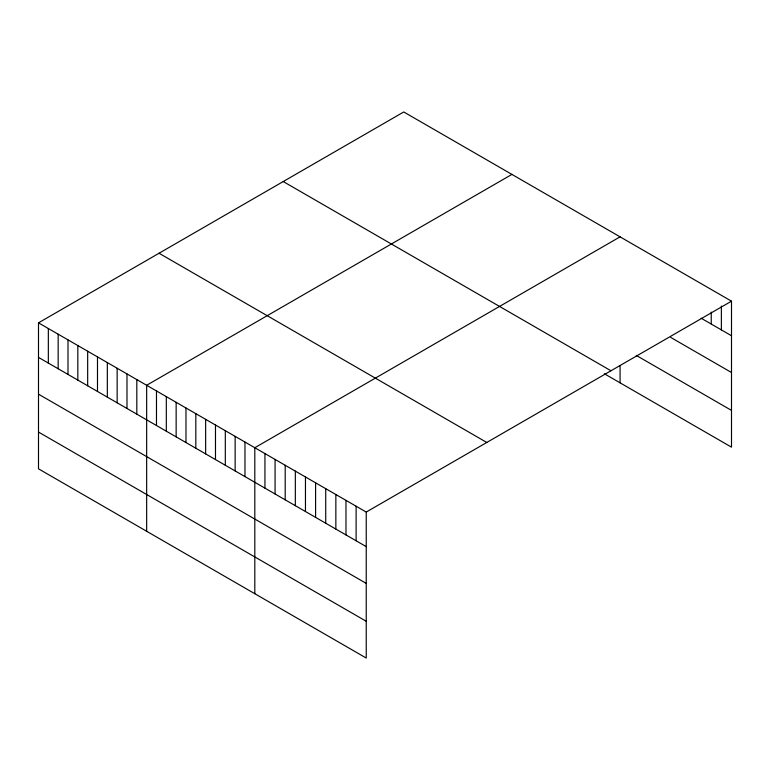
<?xml version="1.0" encoding="UTF-8"?>
<svg xmlns="http://www.w3.org/2000/svg" width="770" height="770" viewBox="0 0 770 770"><rect width="100%" height="100%" fill="white"/><g stroke="black" fill="none" stroke-linecap="round" stroke-linejoin="round"><path stroke-width="1.16" d="M38.5 322.842L366.241 512.06L366.241 658.042L38.5 468.824L38.5 322.842L403.759 111.958L731.5 301.176L731.5 447.158L604.335 373.748M511.915 174.405L146.656 385.279L146.656 531.262M620.071 236.842L254.812 447.726L254.812 593.709M366.241 512.06L731.5 301.176M701.114 318.193L731.5 335.739M670.718 337.414L731.5 372.507M636.28 355.413L731.5 410.391M283.225 181.547L610.966 370.765M159.034 253.243L486.775 442.471M38.5 357.396L366.241 546.623M38.5 394.173L366.241 583.39M38.5 432.057L366.241 621.274M721.375 306.056L721.375 329.887M711.239 312.119L711.239 324.045M620.071 365.586L620.071 382.825M356.115 506.208L356.115 540.771M345.98 500.365L345.98 534.919M335.855 494.513L335.855 529.077M325.72 488.661L325.72 523.225M315.594 482.819L315.594 517.373M305.459 476.967L305.459 511.53M295.333 471.115L295.333 505.678M285.198 465.272L285.198 499.826M275.073 459.421L275.073 493.984M264.938 453.569L264.938 488.132M244.976 442.047L244.976 476.611M235.148 436.369L235.148 470.932M225.312 430.69L225.312 465.253M215.484 425.021L215.484 459.575M205.648 419.342L205.648 453.905M195.821 413.663L195.821 448.227M185.984 407.985L185.984 442.548M176.147 402.315L176.147 436.869M166.32 396.637L166.32 431.19M156.483 390.958L156.483 425.521M136.819 379.6L136.819 414.164M126.992 373.931L126.992 408.485M117.156 368.253L117.156 402.816M107.328 362.574L107.328 397.137M97.492 356.895L97.492 391.458M87.665 351.226L87.665 385.78M77.828 345.547L77.828 380.101M68.001 339.868L68.001 374.432M58.164 334.19L58.164 368.753M48.337 328.511L48.337 363.074"/></g></svg>
